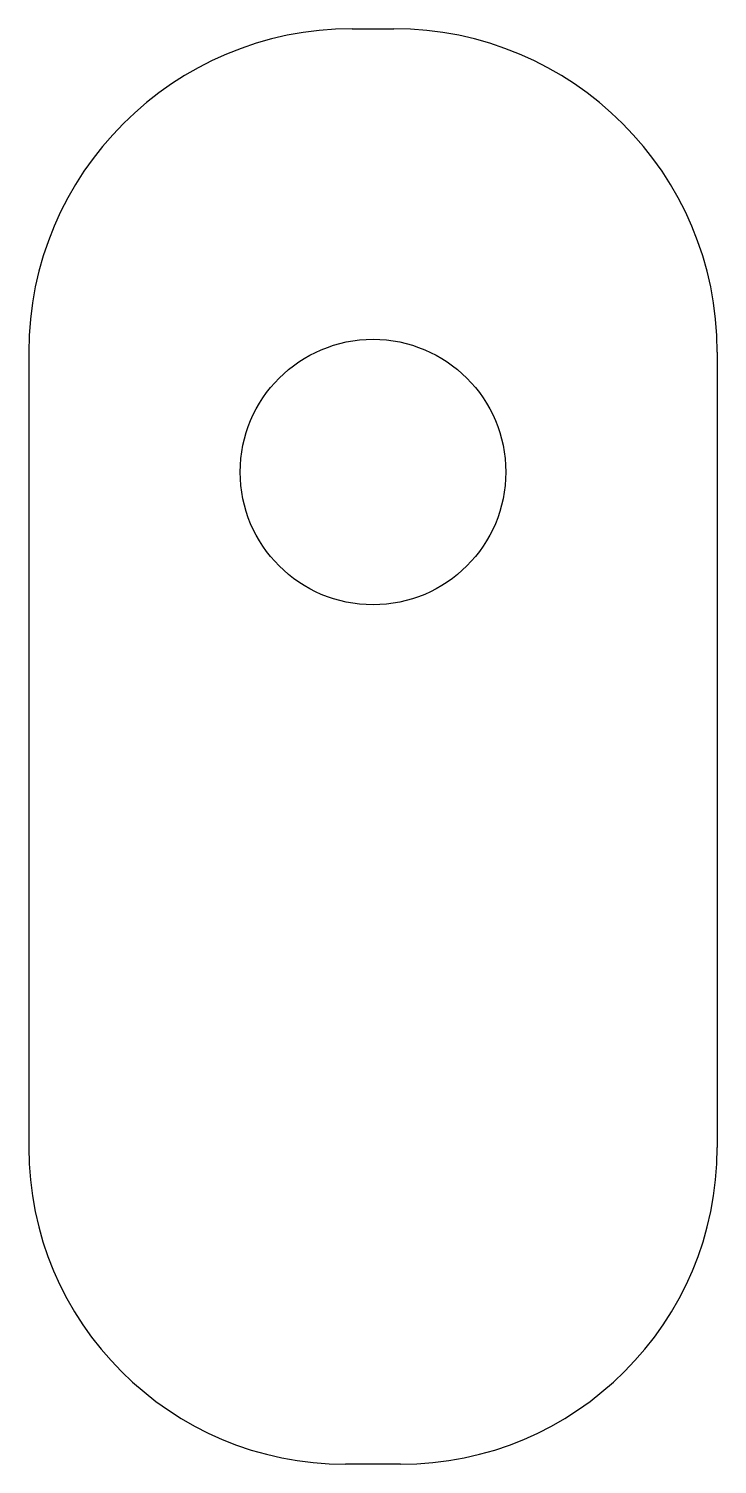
# Model space of a CAD drawing. Extents: x -50.7 to -42.6, y 71 to 88.
import ezdxf

# ---------------------------------------------------------------- set-up
doc = ezdxf.new("R2010")
doc.units = 0
doc.layers.add('VISIBLE', color=7, linetype='CONTINUOUS')

msp = doc.modelspace()

# ---------------------------------------------------------------- linework, layer by layer
at = {"layer": 'VISIBLE'}
for p, q in [((-46.895, 88), (-46.405, 88)), ((-50.725, 84.17), (-50.725, 74.75)), ((-42.575, 84.17), (-42.575, 74.75)), ((-46.325, 71), (-46.975, 71))]:
    msp.add_line(p, q, dxfattribs=at)
msp.add_circle((-46.65, 82.75), 1.572, dxfattribs=at)
for centre, radius, start, end in [((-46.895, 84.17), 3.83, 90, 180), ((-46.405, 84.17), 3.83, 0, 90), ((-46.975, 74.75), 3.75, 180, 270), ((-46.325, 74.75), 3.75, 270, 0)]:
    msp.add_arc(centre, radius, start, end, dxfattribs=at)

doc.saveas('drawing.dxf')
